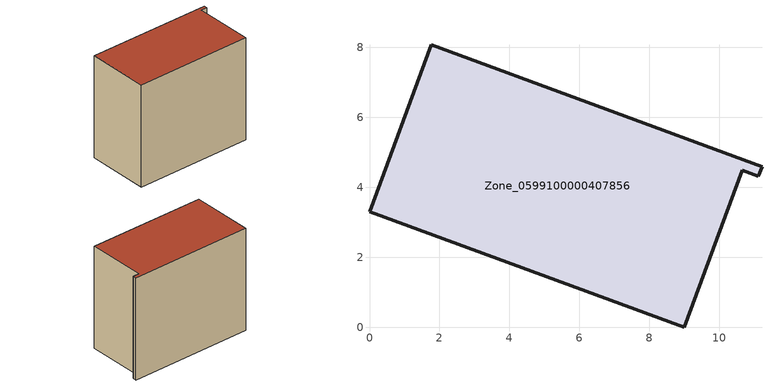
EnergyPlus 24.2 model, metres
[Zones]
Zone_0599100000407856
 floor ground (C_G): 0,3.31 1.76,8.08 11.22,4.59 11.12,4.32 10.65,4.49 8.99,0 z0
 wall outside (C_F): 1.76,8.08 0,3.31 8.99,0 10.65,4.49 11.12,4.32 11.22,4.59 1.76,8.08 z0:8.39
 roof outside (C_R): 11.22,4.59 1.76,8.08 0,3.31 8.99,0 10.65,4.49 11.12,4.32 z8.39
[BUILDING]
Pand.0599100000407856: North Axis=0; Terrain=City; Loads Convergence Tolerance Value=0.04; Temperature Convergence Tolerance Value=0.4; Solar Distribution=FullExterior; Maximum Number of Warmup Days=25; Minimum Number of Warmup Days=1
[Site:Location]
Rotterdam.The.Hague.AP_ZH_NLD Design_Conditions: Latitude=51.96; Longitude=4.45; Time Zone=1; Elevation=-4.5
[SITE:GROUNDTEMPERATURE:BUILDINGSURFACE]
18, 18, 18, 18, 18, 18, 18, 18, 18, 18, 18, 18
[MATERIAL] Thermal Absorptance=0.9; Solar Absorptance=0.7; Visible Absorptance=0.7
Name | Roughness | Thickness | Conductivity | Density | Specific Heat
G.TI.1992-2005 | MediumSmooth | 0.15 | 0.06 | 540 | 1210
F.TI.1992-2005 | Rough | 0.3 | 0.12 | 1920 | 840
R.TI.1992-2005 | MediumRough | 0.2 | 0.08 | 1500 | 1000
[CONSTRUCTION]
C_G: G.TI.1992-2005
C_F: F.TI.1992-2005
C_R: R.TI.1992-2005
[ZONE]
Zone_0599100000407856: Type=1; Multiplier=1; Ceiling Height=Autocalculate; Volume=Autocalculate; Floor Area=autocalculate; Part of Total Floor Area=Yes
[ZONEINFILTRATION:DESIGNFLOWRATE]
Infil_Zone_0599100000407856: Zone or ZoneList or Space or SpaceList=Zone_0599100000407856; Schedule=AlwaysOn; Design Flow Rate Calculation Method=Flow/Area; Flow Rate per Floor Area=0.0015; Constant Term Coefficient=1; Temperature Term Coefficient=0; Velocity Term Coefficient=0; Velocity Squared Term Coefficient=0
[HVACTEMPLATE:ZONE:IDEALLOADSAIRSYSTEM]
Zone_0599100000407856: Maximum Heating Supply Air Temperature=50; Minimum Cooling Supply Air Temperature=13; Maximum Heating Supply Air Humidity Ratio=0.0156; Minimum Cooling Supply Air Humidity Ratio=0.0077; Heating Limit=NoLimit; Cooling Limit=NoLimit; Dehumidification Control Type=ConstantSensibleHeatRatio; Cooling Sensible Heat Ratio=0.7; Dehumidification Setpoint=60; Humidification Control Type=None; Humidification Setpoint=30; Outdoor Air Method=None; Outdoor Air Flow Rate per Person=0.00944; Outdoor Air Flow Rate per Zone Floor Area=0; Outdoor Air Flow Rate per Zone=0; Demand Controlled Ventilation Type=None; Outdoor Air Economizer Type=NoEconomizer; Heat Recovery Type=None; Sensible Heat Recovery Effectiveness=0.7; Latent Heat Recovery Effectiveness=0.65
[ZONECONTROL:THERMOSTAT]
ThermostatControl_Zone_0599100000407856: Zone or ZoneList=Zone_0599100000407856; Control Type Schedule=DualSetpointControlType; Control 1=Thermostat_Zone_0599100000407856; Temperature Difference Between Cutout And Setpoint=0
[THERMOSTATSETPOINT:DUALSETPOINT]
Thermostat_Zone_0599100000407856: Heating Setpoint Temperature Schedule=HeatingSetpoint_Zone_0599100000407856; Cooling Setpoint Temperature Schedule=CoolingSetpoint_Zone_0599100000407856
[SCHEDULE:COMPACT]
HeatingSetpoint_Zone_0599100000407856: Through: 12/31, For: AllDays, Until: 24:00, 21
CoolingSetpoint_Zone_0599100000407856: Through: 12/31, For: AllDays, Until: 24:00, 24
DualSetpointControlType: Through: 12/31, For: AllDays, Until: 24:00, 4
AlwaysOn: Through: 12/31, For: AllDays, Until: 24:00, 1
